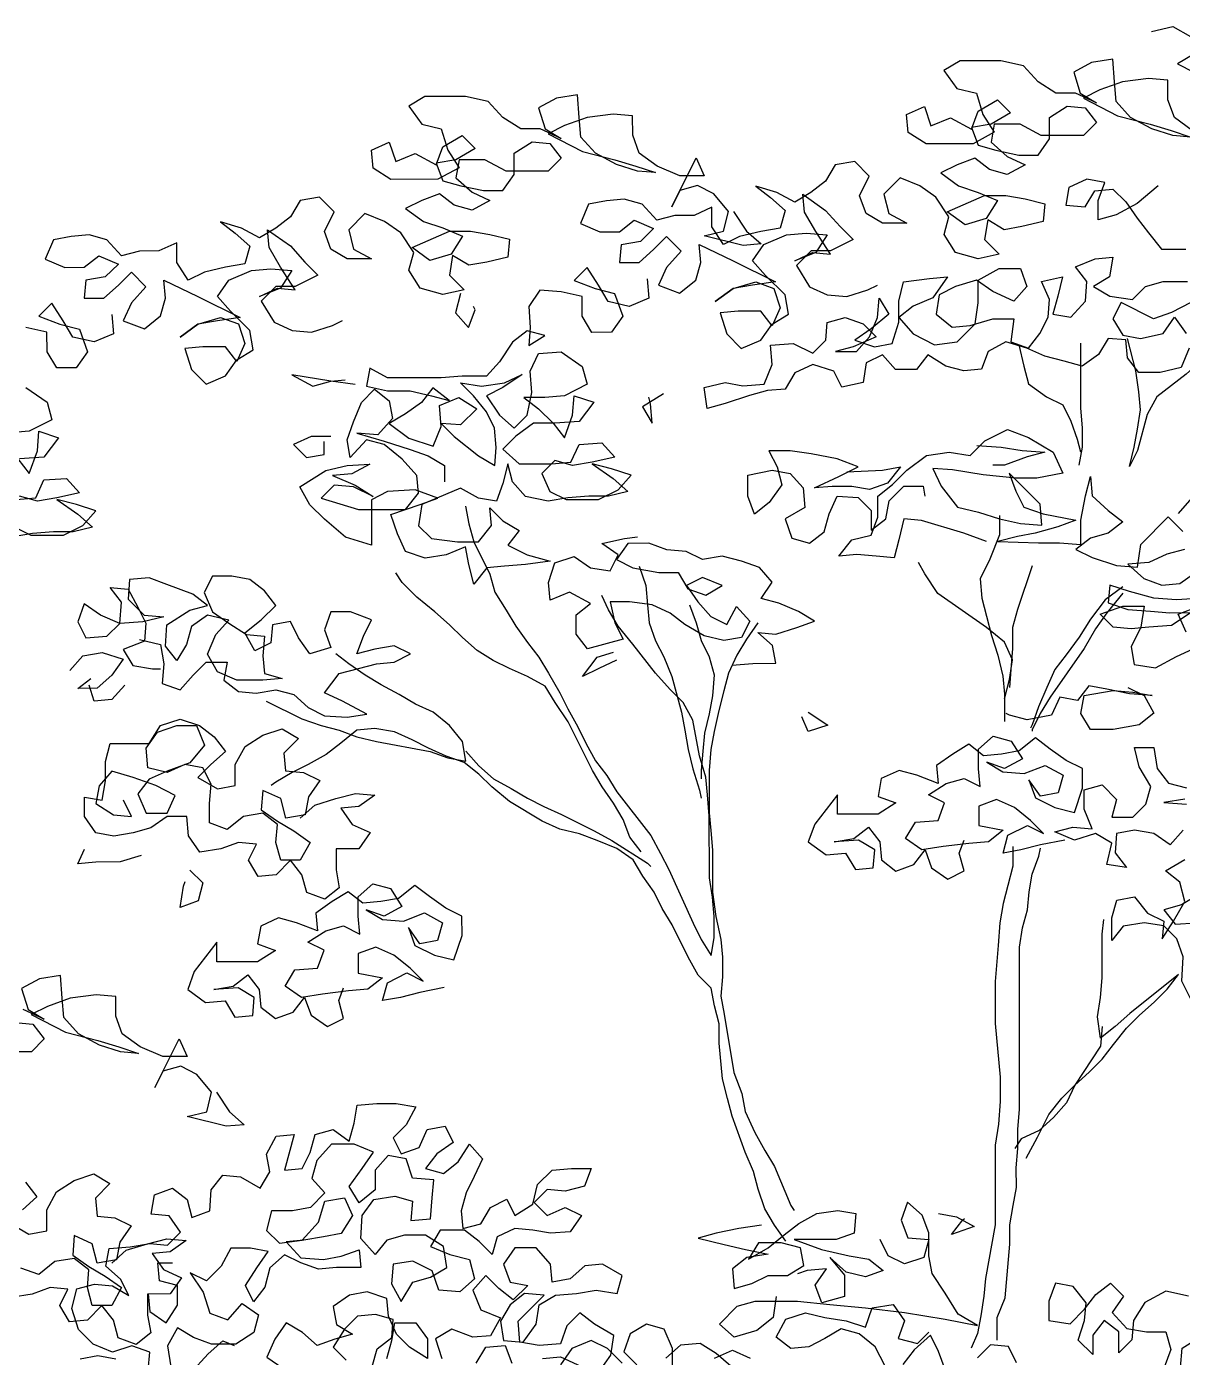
# Model space of a CAD drawing. Extents: x 3630 to 8734, y 5160 to 11966.
# Drawn here: x 4799 to 6559, y 9940 to 11966 of the extents above; entities that cross this region are included whole.
import ezdxf

# ---------------------------------------------------------------- set-up
doc = ezdxf.new("R2010")
doc.units = 0
doc.header["$LTSCALE"] = 150
doc.header["$MEASUREMENT"] = 0
doc.layers.get('0').update_dxf_attribs({"linetype": 'CONTINUOUS'})

msp = doc.modelspace()

# ---------------------------------------------------------------- linework, layer by layer
for points in [[(6512.2, 11958.2), (6544.4, 11965.7), (6571.6, 11950.8)], [(6574.2, 11807.5), (6547, 11827.3), (6537, 11854.4), (6537, 11884.1), (6507.4, 11886.5), (6467.8, 11881.6), (6433.2, 11869.2), (6408.5, 11856.8), (6460.5, 11829.7), (6509.9, 11817.3), (6542, 11807.5), (6571.7, 11797.6), (6544.5, 11800.1), (6512.4, 11809.9), (6480.2, 11827.2), (6458, 11851.9), (6455.5, 11881.5), (6453, 11916.1), (6420.8, 11911.2), (6393.7, 11896.3), (6403.6, 11864.2), (6428.3, 11849.4), (6396.2, 11864.2), (6366.5, 11864.2), (6339.3, 11881.4), (6317.1, 11906.1), (6282.5, 11913.5), (6220.7, 11913.5), (6196, 11898.6), (6215.8, 11871.4), (6245.4, 11864.1), (6255.3, 11831.9), (6272.7, 11804.8), (6240.6, 11787.4), (6168.9, 11787.4), (6141.7, 11804.7), (6139.2, 11831.8), (6166.4, 11844.2), (6176.3, 11814.6), (6205.9, 11827), (6238.1, 11809.7), (6247.9, 11836.9), (6277.6, 11854.2), (6297.4, 11834.4), (6267.7, 11817.1), (6238.1, 11812.2), (6248, 11785), (6275.2, 11777.6), (6309.8, 11770.2), (6339.4, 11770.2), (6356.7, 11795), (6356.7, 11827.1), (6383.8, 11844.4), (6411, 11842), (6428.3, 11819.7), (6408.6, 11800), (6344.3, 11799.9), (6312.2, 11817.2), (6272.7, 11817.1), (6267.7, 11789.9), (6292.5, 11767.7), (6319.7, 11755.4), (6292.5, 11740.5), (6265.3, 11747.9), (6243.1, 11765.2), (6215.9, 11755.3), (6191.2, 11742.9), (6218.4, 11723.2), (6248, 11713.3), (6277.7, 11701), (6260.4, 11673.8), (6228.3, 11663.9), (6201.1, 11683.6), (6257.9, 11708.4), (6290.1, 11708.4), (6319.7, 11703.5), (6349.4, 11696.1), (6346.9, 11668.9), (6314.8, 11661.5), (6287.6, 11656.5), (6262.9, 11671.3), (6258, 11641.7), (6280.3, 11619.4), (6248.1, 11612), (6213.5, 11621.8), (6196.2, 11649), (6203.6, 11676.2), (6183.8, 11705.8), (6159.1, 11723.1), (6129.4, 11735.4), (6104.7, 11710.7), (6112.2, 11681.1), (6139.4, 11666.3), (6102.3, 11666.2), (6077.6, 11681), (6067.6, 11708.2), (6082.4, 11737.9), (6060.2, 11760.1), (6030.5, 11755.1), (6015.7, 11730.4), (5993.5, 11713.1), (5968.8, 11698.2), (5941.6, 11713), (5909.5, 11722.9), (5931.7, 11705.6), (5954, 11685.9), (5946.6, 11658.7), (5917, 11653.7), (5884.8, 11646.3), (5860.1, 11633.9), (5842.8, 11661), (5842.8, 11690.7), (5815.6, 11678.3), (5786, 11678.3), (5758.8, 11670.9), (5736.5, 11695.5), (5709.3, 11702.9), (5682.1, 11700.4), (5655, 11695.5), (5642.6, 11665.8), (5672.3, 11653.5), (5702, 11653.5), (5724.2, 11670.8), (5753.8, 11658.5), (5734.1, 11638.7), (5704.4, 11633.7), (5702, 11606.6), (5731.7, 11606.6), (5753.9, 11626.4), (5773.6, 11646.2), (5795.9, 11623.9), (5773.7, 11599.2), (5761.3, 11572), (5793.5, 11559.7), (5818.2, 11579.5), (5825.6, 11606.7), (5823.1, 11633.8), (5875, 11609.2), (5939.3, 11577.1), (5904.7, 11572.1), (5875, 11567.2), (5847.9, 11547.4), (5875, 11567.2), (5909.6, 11577.1), (5936.8, 11567.2), (5946.7, 11537.6), (5934.4, 11510.4), (5917.1, 11532.6), (5882.5, 11532.6), (5855.3, 11530.1), (5865.2, 11498), (5887.5, 11475.7), (5917.1, 11488.1), (5934.4, 11512.9), (5959.1, 11527.7), (5954.1, 11557.4), (5924.4, 11587), (5904.6, 11609.2), (5921.9, 11633.9), (5956.5, 11648.8), (5986.2, 11651.3), (6018.3, 11648.9), (6001, 11621.7), (5968.9, 11609.3), (5996.1, 11621.6), (6023.2, 11619.2), (6001, 11653.8), (5983.7, 11683.4), (5981.2, 11710.6), (6015.8, 11685.9), (6038, 11661.2), (6057.8, 11641.5), (6023.2, 11624.1), (5993.6, 11624.1), (5971.4, 11601.9), (5991.2, 11569.7), (6018.4, 11557.4), (6048, 11555), (6080.1, 11564.9), (6095, 11572.3)], [(6576.5, 11923.7), (6551.8, 11908.8), (6576.6, 11896.5)], [(5875.4, 11684.2), (5895.2, 11654.5), (5917.5, 11634.8), (5890.3, 11632.3), (5830.9, 11647.1), (5860.6, 11654.5), (5868, 11684.2), (5845.7, 11711.3), (5821, 11723.7), (5793.8, 11716.2), (5781.5, 11691.5), (5818.5, 11765.7), (5830.9, 11738.5), (5793.8, 11738.5), (5759.2, 11753.3), (5732, 11773), (5722.1, 11800.2), (5722, 11829.8), (5692.4, 11832.3), (5652.9, 11827.3), (5618.3, 11814.9), (5593.6, 11802.5), (5645.5, 11775.4), (5694.9, 11763.1), (5727.1, 11753.2), (5756.7, 11743.4), (5729.5, 11745.8), (5697.4, 11755.7), (5665.3, 11773), (5643, 11797.6), (5640.5, 11827.3), (5638, 11861.9), (5605.9, 11856.9), (5578.7, 11842.1), (5588.6, 11810), (5613.3, 11795.1), (5581.2, 11809.9), (5551.6, 11809.9), (5524.4, 11827.2), (5502.1, 11851.9), (5467.5, 11859.3), (5405.7, 11859.2), (5381, 11844.4), (5400.8, 11817.2), (5430.5, 11809.8), (5440.4, 11777.7), (5457.7, 11750.5), (5425.6, 11733.2), (5353.9, 11733.1), (5326.7, 11750.4), (5324.2, 11777.6), (5351.4, 11790), (5361.3, 11760.3), (5391, 11772.7), (5423.1, 11755.4), (5433, 11782.6), (5462.6, 11800), (5482.4, 11780.2), (5452.7, 11762.9), (5423.1, 11757.9), (5433, 11730.7), (5460.2, 11723.3), (5494.8, 11716), (5524.5, 11716), (5541.7, 11740.7), (5541.7, 11772.8), (5568.9, 11790.2), (5596.1, 11787.7), (5613.4, 11765.5), (5593.6, 11745.7), (5529.4, 11745.6), (5497.2, 11762.9), (5457.7, 11762.9), (5452.8, 11735.7), (5477.5, 11713.5), (5504.7, 11701.1), (5477.5, 11686.3), (5450.3, 11693.7), (5428.1, 11711), (5400.9, 11701), (5376.2, 11688.7), (5403.4, 11668.9), (5433.1, 11659.1), (5462.7, 11646.7), (5445.5, 11619.5), (5413.3, 11609.6), (5386.1, 11629.4), (5443, 11654.1), (5475.1, 11654.2), (5504.7, 11649.2), (5534.4, 11641.9), (5532, 11614.7), (5499.8, 11607.2), (5472.7, 11602.3), (5447.9, 11617.1), (5443, 11587.4), (5465.3, 11565.2), (5433.2, 11557.7), (5398.6, 11567.6), (5381.2, 11594.8), (5388.6, 11622), (5368.8, 11651.6), (5344.1, 11668.9), (5314.4, 11681.2), (5289.7, 11656.5), (5297.2, 11626.8), (5324.4, 11612), (5287.3, 11612), (5262.6, 11626.8), (5252.7, 11654), (5267.5, 11683.6), (5245.2, 11705.8), (5215.6, 11700.9), (5200.8, 11676.2), (5178.5, 11658.8), (5153.8, 11644), (5126.6, 11658.8), (5094.5, 11668.6), (5116.8, 11651.4), (5139, 11631.6), (5131.6, 11604.4), (5102, 11599.5), (5069.9, 11592), (5045.2, 11579.6), (5027.8, 11606.8), (5027.8, 11636.5), (5000.6, 11624.1), (4971, 11624), (4943.8, 11616.6), (4921.5, 11641.3), (4894.4, 11648.7), (4867.2, 11646.2), (4840, 11641.2), (4827.7, 11611.6), (4857.3, 11599.2), (4887, 11599.3), (4909.2, 11616.6), (4938.9, 11604.2), (4919.1, 11584.5), (4889.5, 11579.5), (4887, 11552.3), (4916.7, 11552.3), (4938.9, 11572.1), (4958.7, 11591.9), (4980.9, 11569.7), (4958.7, 11545), (4946.4, 11517.8), (4978.5, 11505.4), (5003.2, 11525.2), (5010.6, 11552.4), (5008.1, 11579.6), (5060, 11554.9), (5124.3, 11522.9), (5089.7, 11517.9), (5060, 11512.9), (5032.9, 11493.1), (5060, 11512.9), (5094.6, 11522.8), (5121.8, 11513), (5131.7, 11483.3), (5119.4, 11456.1), (5102.1, 11478.4), (5067.5, 11478.3), (5040.3, 11475.8), (5050.2, 11443.7), (5072.5, 11421.5), (5102.1, 11433.9), (5119.4, 11458.6), (5144.1, 11473.5), (5139.1, 11503.1), (5109.5, 11532.7), (5089.7, 11555), (5106.9, 11579.7), (5141.5, 11594.5), (5171.2, 11597), (5203.3, 11594.6), (5186, 11567.4), (5153.9, 11555), (5181.1, 11567.4), (5208.3, 11565), (5186, 11599.5), (5168.7, 11629.2), (5166.2, 11656.3), (5200.8, 11631.7), (5223.1, 11607), (5242.9, 11587.2), (5208.3, 11569.9), (5178.6, 11569.9), (5156.4, 11547.6), (5176.2, 11515.5), (5203.4, 11503.2), (5233, 11500.7), (5265.2, 11510.6), (5280, 11518.1)], [(6522.3, 11723.4), (6490.2, 11696.2), (6458.1, 11678.9), (6431, 11671.5), (6430.9, 11701.1), (6440.8, 11728.3), (6413.6, 11733.2), (6386.4, 11720.9), (6381.5, 11693.7), (6411.2, 11691.2), (6426, 11715.9), (6453.2, 11718.4), (6472.9, 11698.7), (6490.3, 11674), (6507.6, 11651.8), (6527.4, 11627.1), (6564.4, 11627.1)], [(6569.5, 11476.4), (6557.2, 11446.7), (6525.1, 11439.3), (6492.9, 11439.2), (6475.6, 11461.5), (6473.1, 11488.6), (6445.9, 11491.1), (6431.1, 11466.4), (6406.4, 11449), (6379.3, 11456.4), (6349.6, 11463.8), (6322.4, 11476.1), (6290.3, 11486), (6263.1, 11471.1), (6253.2, 11444), (6226.1, 11441.5), (6198.9, 11448.8), (6171.7, 11466.1), (6154.4, 11443.9), (6122.3, 11443.8), (6102.5, 11466.1), (6077.8, 11453.7), (6072.9, 11424), (6040.7, 11416.6), (6028.4, 11441.3), (5996.2, 11451.1), (5969, 11438.8), (5954.2, 11414), (5927.1, 11411.5), (5899.9, 11404.1), (5862.8, 11391.7), (5835.7, 11384.3), (5830.7, 11416.4), (5862.8, 11423.8), (5890, 11418.9), (5922.1, 11421.4), (5934.4, 11451.1), (5931.9, 11480.7), (5966.5, 11483.2), (5996.2, 11468.4), (6016, 11488.2), (6018.4, 11515.4), (6045.6, 11522.8), (6072.8, 11513), (6092.6, 11493.2), (6058, 11478.4), (6030.8, 11470.9), (6062.9, 11471), (6082.7, 11493.2), (6095, 11522.9), (6097.4, 11552.5), (6112.3, 11527.8), (6085.1, 11505.6), (6060.4, 11488.3), (6090.1, 11478.4), (6117.3, 11483.4), (6127.1, 11515.5), (6127.1, 11547.6), (6134.5, 11577.3), (6174, 11582.3), (6201.2, 11584.8), (6179, 11552.6), (6149.4, 11540.2), (6127.1, 11522.9), (6149.4, 11498.2), (6181.5, 11481), (6216.1, 11485.9), (6243.3, 11513.1), (6248.2, 11545.3), (6248.2, 11579.9), (6280.3, 11597.2), (6312.4, 11597.2), (6322.3, 11570), (6302.6, 11547.8), (6270.4, 11562.6), (6245.7, 11579.9), (6213.6, 11570), (6188.9, 11557.6), (6184, 11527.9), (6208.7, 11508.2), (6235.9, 11510.7), (6270.5, 11520.6), (6302.6, 11520.6), (6297.7, 11486), (6324.9, 11476.1), (6342.1, 11498.4), (6354.5, 11523.1), (6356.9, 11550.3), (6344.5, 11577.5), (6376.7, 11584.9), (6369.3, 11555.3), (6361.9, 11528.1), (6389.1, 11523.2), (6411.3, 11547.9), (6413.7, 11577.5), (6396.4, 11599.8), (6426.1, 11612.2), (6453.2, 11614.7), (6448.3, 11585), (6423.6, 11570.1), (6448.4, 11555.3), (6483, 11550.4), (6502.7, 11570.2), (6529.9, 11577.7), (6567, 11577.7)], [(5744, 11581.9), (5746.5, 11552.2), (5716.9, 11539.8), (5684.8, 11547.2), (5669.9, 11571.9), (5652.6, 11599.1), (5632.8, 11579.3), (5665, 11567), (5694.6, 11559.6), (5707, 11525), (5689.7, 11500.3), (5660.1, 11500.2), (5645.2, 11524.9), (5645.2, 11554.6), (5613.1, 11562), (5580.9, 11564.4), (5563.7, 11539.7), (5566.2, 11507.6), (5563.7, 11480.4), (5588.4, 11495.2), (5561.2, 11502.6), (5539, 11485.3), (5519.3, 11455.6), (5499.5, 11433.4), (5462.4, 11433.3), (5430.3, 11430.8), (5348.8, 11430.8), (5321.6, 11445.6), (5316.7, 11418.4), (5348.8, 11411), (5383.4, 11411), (5415.5, 11403.6), (5442.7, 11396.3), (5418, 11416), (5400.7, 11393.7), (5376, 11376.4), (5351.3, 11361.6), (5381, 11339.4), (5418.1, 11327), (5430.4, 11356.7), (5427.9, 11388.8), (5457.5, 11401.2), (5484.7, 11383.9), (5460, 11359.2), (5430.4, 11361.6), (5450.2, 11341.9), (5487.3, 11312.3), (5512, 11297.5), (5514.4, 11324.7), (5511.9, 11354.3), (5499.6, 11379), (5479.8, 11403.7), (5460, 11423.5), (5492.1, 11418.5), (5526.7, 11423.5), (5553.9, 11435.9), (5524.2, 11416.1), (5499.5, 11403.7), (5519.3, 11374.1), (5541.6, 11354.3), (5561.4, 11374.1), (5568.7, 11408.7), (5566.2, 11440.9), (5578.6, 11468), (5613.2, 11470.6), (5645.3, 11448.3), (5652.7, 11421.2), (5618.2, 11403.8), (5588.5, 11401.3), (5556.4, 11401.3), (5578.6, 11384), (5600.9, 11361.8), (5618.2, 11339.6), (5630.5, 11374.2), (5633, 11403.8), (5662.7, 11394), (5640.4, 11364.3), (5603.4, 11361.8), (5571.2, 11361.8), (5544.1, 11342), (5524.3, 11322.2), (5549.1, 11300), (5598.5, 11300), (5628.1, 11302.5), (5640.5, 11329.7), (5675.1, 11332.2), (5694.9, 11310), (5660.3, 11302.6), (5630.6, 11297.6), (5603.4, 11305), (5583.7, 11285.2), (5596.1, 11258), (5620.8, 11245.7), (5670.2, 11245.7), (5699.8, 11260.6), (5719.6, 11282.8), (5689.9, 11292.7), (5660.3, 11300.1), (5692.4, 11277.9), (5714.7, 11258.1), (5685, 11250.7), (5655.4, 11250.7), (5623.2, 11248.1), (5593.6, 11243.2), (5559, 11250.6), (5539.2, 11272.8), (5531.8, 11300), (5524.4, 11270.3), (5514.5, 11243.1), (5487.3, 11248), (5460.1, 11262.8), (5400.8, 11238.1), (5395.9, 11205.9), (5415.7, 11186.2), (5455.3, 11181.3), (5487.4, 11181.3), (5507.1, 11206), (5504.6, 11233.2), (5524.4, 11213.5), (5549.2, 11198.7), (5531.9, 11176.4), (5561.5, 11161.6), (5596.2, 11151.7), (5559.1, 11146.8), (5527, 11144.3), (5499.8, 11141.8), (5480, 11117), (5472.6, 11146.7), (5467.6, 11173.9), (5438, 11161.5), (5405.9, 11156.5), (5376.2, 11166.4), (5363.8, 11193.5), (5353.9, 11223.2), (5398.4, 11238.1), (5425.6, 11248), (5390.9, 11260.3), (5348.9, 11257.8), (5324.2, 11245.4), (5324.3, 11176.2), (5284.7, 11188.5), (5252.6, 11215.7), (5230.3, 11237.9), (5215.5, 11265.1), (5255, 11289.8), (5287.1, 11297.3), (5321.7, 11299.8), (5294.5, 11284.9), (5264.9, 11282.4), (5299.5, 11267.6), (5326.7, 11250.3), (5297, 11265.1), (5267.4, 11267.6), (5247.6, 11247.8), (5304.5, 11230.6), (5376.1, 11230.6), (5395.9, 11255.4), (5393.4, 11282.5), (5371.1, 11307.2), (5343.9, 11329.4), (5316.7, 11336.8), (5292, 11309.6), (5287.1, 11336.8), (5296.9, 11364), (5309.3, 11393.7), (5329, 11413.5), (5351.3, 11396.2), (5356.2, 11369), (5334, 11344.3), (5301.9, 11346.7), (5343.9, 11334.4), (5383.5, 11322.1), (5410.7, 11312.2), (5435.4, 11297.4), (5435.4, 11272.7)], [(5459.9, 11559.4), (5452.5, 11529.7), (5472.3, 11507.5), (5482.1, 11534.7), (5479.7, 11539.6)], [(4929.1, 11527.6), (4931.6, 11498), (4901.9, 11485.6), (4869.8, 11493), (4854.9, 11517.7), (4837.6, 11544.8), (4817.9, 11525.1), (4850, 11512.7), (4879.7, 11505.3), (4892, 11470.8), (4874.8, 11446), (4845.1, 11446), (4830.3, 11470.7), (4830.2, 11500.4), (4798.1, 11507.7)], [(6571.9, 11545.6), (6542.3, 11530.7), (6515.1, 11520.8), (6465.7, 11545.5), (6453.3, 11520.7), (6468.2, 11496), (6495.4, 11491.1), (6530, 11498.6), (6547.2, 11523.3), (6564.6, 11498.6)], [(6609.1, 11481.3), (6586.8, 11456.6), (6564.6, 11436.8), (6520.2, 11402.2), (6505.4, 11375), (6490.6, 11320.6), (6478.3, 11295.9), (6485.6, 11325.5), (6490.6, 11352.7), (6495.5, 11382.4), (6493, 11409.6), (6488, 11441.7), (6475.6, 11491.1)], [(6742.5, 11498.8), (6737.6, 11471.6), (6725.2, 11441.9), (6705.5, 11422.1), (6688.2, 11397.4), (6673.4, 11372.7), (6661.1, 11347.9), (6653.7, 11320.8), (6609.2, 11286.1), (6589.5, 11266.3), (6569.7, 11244.1), (6552.5, 11224.3)], [(6310, 11481.1), (6317.5, 11449), (6324.9, 11421.8), (6352.1, 11402), (6376.8, 11389.7), (6389.2, 11365), (6399.1, 11337.8), (6404.1, 11318.1)], [(6403.9, 11483.6), (6404, 11384.8), (6406.5, 11355.1), (6406.6, 11325.5), (6401.6, 11298.3)], [(5299.4, 11420.8), (5262.3, 11425.7), (5203, 11435.6), (5235.1, 11418.3), (5262.3, 11425.7), (5284.5, 11428.2)], [(4798.2, 11416.3), (4830.3, 11394.1), (4837.8, 11366.9), (4803.2, 11349.6), (4773.5, 11347.1)], [(5768.9, 11406.4), (5736.8, 11386.6), (5751.6, 11361.9), (5749.2, 11391.6), (5746.7, 11401.5)], [(4785.9, 11307.6), (4803.2, 11285.3), (4815.6, 11319.9), (4818, 11349.6), (4847.7, 11339.7), (4825.5, 11310.1), (4788.4, 11307.6)], [(6260.9, 11182), (6226.3, 11194.3), (6162, 11214), (6134.8, 11216.5), (6127.4, 11184.4), (6120, 11157.2), (6092.9, 11159.6), (6063.2, 11162.1), (6036, 11159.6), (6055.8, 11184.3), (6085.4, 11191.7), (6095.3, 11218.9), (6095.3, 11251.1), (6117.5, 11268.4), (6139.7, 11290.6), (6169.3, 11312.9), (6203.9, 11317.9), (6236.1, 11313), (6258.3, 11335.2), (6292.9, 11352.6), (6325, 11340.2), (6362.1, 11318), (6376.9, 11285.9), (6337.4, 11278.5), (6305.3, 11278.4), (6255.9, 11283.3), (6208.9, 11290.7), (6179.2, 11293.1), (6191.6, 11266), (6216.4, 11233.9), (6248.5, 11226.5), (6280.6, 11216.6), (6312.8, 11209.2), (6344.9, 11206.8), (6342.4, 11238.9), (6295.4, 11285.8), (6305.3, 11258.7), (6317.7, 11234), (6347.3, 11224.1), (6396.8, 11214.3), (6369.6, 11204.4), (6335, 11194.4), (6307.8, 11189.5), (6278.2, 11182), (6340, 11179.6), (6372.1, 11179.6), (6404.2, 11177.2), (6404.2, 11214.3), (6411.6, 11251.3), (6419, 11281), (6421.5, 11251.4), (6446.2, 11229.1), (6468.4, 11211.9), (6446.2, 11194.5), (6419, 11187.1), (6396.8, 11169.8), (6421.5, 11157.4), (6458.6, 11145.1), (6490.7, 11142.7), (6495.7, 11177.3), (6537.6, 11219.3), (6559.9, 11197.1)], [(5262.4, 11341.7), (5232.7, 11341.7), (5205.5, 11329.3), (5225.3, 11309.6), (5252.5, 11314.5), (5252.5, 11334.3)], [(6245.9, 11327.8), (6283, 11325.4), (6315.1, 11320.4), (6349.7, 11318), (6322.6, 11310.6), (6288, 11298.2), (6270.7, 11298.2)], [(6048.3, 11288.1), (6102.6, 11290.6), (6129.8, 11295.6), (6110.1, 11270.8), (6082.9, 11260.9), (6055.7, 11265.8), (6026, 11265.8), (5998.9, 11263.3), (6035.9, 11280.7), (6065.6, 11295.5), (6033.4, 11307.8), (5993.9, 11315.2), (5961.7, 11320.1), (5929.6, 11320.1), (5942, 11295.4), (5949.4, 11268.2), (5929.7, 11241), (5907.5, 11223.7), (5897.6, 11250.9), (5897.5, 11283), (5934.6, 11290.4), (5961.8, 11285.5), (5981.6, 11263.3), (5984.1, 11233.7), (5954.4, 11216.3), (5964.3, 11186.7), (5991.5, 11179.3), (6013.8, 11196.6), (6021.1, 11223.8), (6033.5, 11251), (6065.6, 11248.6), (6085.4, 11228.8), (6085.4, 11199.1), (6107.6, 11216.5), (6112.6, 11243.7), (6134.8, 11265.9), (6164.4, 11265.9), (6166.9, 11251.1)], [(4783.5, 11245.8), (4813.2, 11248.3), (4825.5, 11275.5), (4860.1, 11278), (4879.9, 11255.7), (4845.3, 11248.3), (4815.6, 11243.3), (4788.5, 11250.7)], [(4781.1, 11203.8), (4805.8, 11191.4), (4855.2, 11191.5), (4884.9, 11206.3), (4904.6, 11228.6), (4875, 11238.4), (4845.3, 11245.8), (4877.4, 11223.6), (4899.7, 11203.9), (4870.1, 11196.4), (4840.4, 11196.4), (4808.3, 11193.9), (4778.6, 11188.9)], [(5467.6, 11235.7), (5472.5, 11208.5), (5480, 11181.3), (5504.7, 11131.9), (5512.2, 11104.7), (5529.5, 11077.5), (5544.3, 11052.9), (5561.7, 11028.2), (5579, 11005.9), (5593.8, 10981.2), (5611.2, 10951.6), (5623.5, 10926.9), (5638.4, 10899.7), (5650.8, 10875), (5665.6, 10847.8), (5682.9, 10825.6), (5697.8, 10800.9), (5749.8, 10734.2), (5764.6, 10707.1), (5777, 10682.4), (5814.1, 10600.9), (5826.5, 10576.2), (5841.4, 10551.5), (5846.3, 10578.7), (5846.2, 10610.8), (5843.7, 10640.4), (5838.8, 10670.1), (5838.7, 10764), (5836.2, 10796.1), (5833.7, 10823.3), (5823.8, 10855.4), (5813.8, 10909.8), (5799, 10936.9), (5779.2, 10956.7), (5756.9, 10981.4), (5722.3, 11025.8), (5700, 11053), (5685.2, 11077.7), (5675.3, 11099.9)], [(6280.6, 11221.6), (6280.6, 11191.9), (6265.9, 11154.8), (6251.1, 11125.2), (6253.6, 11095.5), (6261, 11068.3), (6268.4, 11038.7), (6278.3, 11009), (6285.8, 10976.9), (6288.3, 10949.7), (6288.3, 10907.7)], [(5873.1, 10993.8), (5905.2, 10996.3), (5939.8, 10996.4), (5934.8, 11023.6), (5912.6, 11043.3), (5939.8, 11040.9), (5971.9, 11050.8), (5999, 11060.7), (5974.3, 11075.5), (5944.7, 11087.8), (5917.5, 11095.2), (5934.7, 11119.9), (5915, 11142.2), (5887.8, 11152), (5858.1, 11159.4), (5828.4, 11154.4), (5803.7, 11166.8), (5774.1, 11169.2), (5746.9, 11179.1), (5714.7, 11179), (5697.5, 11154.3), (5722.2, 11142), (5761.7, 11134.6), (5791.4, 11134.6), (5806.2, 11109.9), (5833.4, 11100.1), (5858.1, 11114.9), (5828.5, 11127.2), (5803.8, 11114.9), (5821.1, 11090.2), (5840.9, 11067.9), (5865.6, 11055.6), (5880.4, 11082.8), (5900.2, 11060.6), (5887.9, 11035.9), (5860.7, 11030.9), (5831, 11038.3), (5801.4, 11055.6), (5779.1, 11072.8), (5751.9, 11085.2), (5717.3, 11090.1), (5687.6, 11090), (5695.1, 11057.9), (5707.5, 11033.2), (5653.1, 11018.4), (5635.8, 11040.6), (5635.8, 11070.2), (5658, 11087.6), (5625.9, 11104.8), (5596.2, 11092.4), (5593.7, 11119.6), (5603.6, 11149.3), (5633.2, 11159.2), (5657.9, 11141.9), (5687.6, 11137), (5699.9, 11161.7), (5675.2, 11179), (5709.8, 11186.4), (5729.6, 11188.9)], [(6562.4, 11169.9), (6535.2, 11162.5), (6508, 11150.1), (6475.9, 11147.6), (6500.6, 11125.4), (6527.8, 11115.5), (6555, 11118), (6579.7, 11135.3)], [(5732.1, 11144.5), (5742, 11114.8), (5744.5, 11085.2), (5747, 11058), (5756.9, 11030.8), (5769.3, 11006.1), (5781.7, 10976.5), (5796.5, 10922.1), (5801.5, 10894.9), (5806.5, 10865.3), (5813.9, 10835.6), (5823.8, 10803.5), (5826.3, 10791.2)], [(6288.3, 10942.3), (6295.7, 10972), (6300.6, 11001.6), (6288.2, 11028.8), (6261, 11051), (6186.8, 11102.9), (6167, 11132.5), (6157.1, 11149.8)], [(6330.1, 11145), (6307.9, 11078.3), (6300.5, 11051.1), (6300.6, 11018.9), (6298.1, 10986.8), (6295.7, 10959.6)], [(4971, 11032.6), (5003.2, 11025.2), (5008.1, 10995.5), (5005.7, 10965.9), (5032.9, 10956), (5052.6, 10978.3), (5072.4, 10998.1), (5104.5, 10998.1), (5099.6, 10970.9), (5121.9, 10953.6), (5149, 10951.2), (5178.7, 10956.1), (5205.9, 10948.7), (5228.1, 10929), (5252.9, 10916.7), (5287.5, 10914.2), (5317.1, 10919.2), (5280, 10938.9), (5252.8, 10951.3), (5275, 10980.9), (5304.7, 10988.4), (5331.9, 10995.8), (5359.1, 10998.3), (5383.8, 11010.7), (5359, 11023), (5329.4, 11018.1), (5302.2, 11010.6), (5312.1, 11037.8), (5324.4, 11062.5), (5292.3, 11074.9), (5262.6, 11074.8), (5252.7, 11047.6), (5262.7, 11020.5), (5230.5, 11010.6), (5213.2, 11035.2), (5200.8, 11059.9), (5173.7, 11055), (5171.2, 11027.8), (5146.5, 11015.4), (5131.7, 11042.6), (5156.4, 11062.4), (5178.6, 11084.6), (5161.3, 11106.9), (5139, 11124.1), (5111.8, 11129.1), (5082.2, 11129), (5069.8, 11104.3), (5082.2, 11074.7), (5106.9, 11057.4), (5134.1, 11040.1), (5161.3, 11037.7), (5158.9, 11008), (5161.4, 10980.8), (5188.6, 10973.4), (5158.9, 10970.9), (5119.4, 10970.9), (5089.7, 10983.2), (5074.9, 11010.4), (5087.2, 11040.1), (5106.9, 11062.3), (5074.8, 11069.7), (5050.1, 11052.4), (5042.7, 11025.2), (5027.9, 11000.5), (5010.6, 11022.7), (5013, 11054.8), (5047.6, 11077.1), (5074.8, 11084.5), (5052.5, 11101.8), (5013, 11116.6), (4985.8, 11126.5), (4956.1, 11124), (4953.7, 11094.3), (4978.4, 11069.6), (5008.1, 11067.2), (4976, 11059.7), (4941.4, 11057.2), (4911.7, 11069.6), (4887, 11086.8), (4877.1, 11059.7), (4889.5, 11035), (4921.6, 11037.5), (4941.4, 11057.2), (4943.8, 11089.4), (4926.5, 11111.6), (4953.7, 11109.1), (4968.5, 11082), (4980.9, 11057.3), (4978.5, 11030.1), (4946.3, 11017.7), (4961.2, 10993), (4990.9, 10988.1), (5003.2, 10988.1)], [(5734.9, 10709.5), (5717.6, 10731.7), (5707.7, 10758.9), (5692.9, 10783.6), (5675.5, 10808.3), (5660.7, 10833), (5623.6, 10907.1), (5603.8, 10936.8), (5588.9, 10961.5), (5561.7, 10976.3), (5534.5, 10988.6), (5509.8, 11000.9), (5485.1, 11015.7), (5462.8, 11035.5), (5443, 11055.2), (5420.8, 11075), (5393.6, 11097.2), (5371.3, 11119.4), (5361.4, 11134.2)], [(6468.5, 11113), (6441.4, 11093.2), (6419.2, 11063.5), (6401.9, 11036.3), (6382.1, 11009.1), (6364.9, 10986.9), (6352.5, 10959.7), (6340.2, 10930), (6330.3, 10902.8), (6327.9, 10897.9)], [(6468.5, 11103.1), (6443.9, 11073.4), (6426.6, 11048.7), (6409.3, 11019), (6357.5, 10944.9), (6342.7, 10920.1), (6330.3, 10895.4), (6330.3, 10892.9)], [(6589.6, 11095.8), (6550.1, 11093.3), (6515.5, 11095.8), (6478.4, 11105.6), (6448.8, 11115.5), (6446.3, 11088.3), (6476, 11078.4), (6510.6, 11076), (6540.2, 11073.5), (6572.4, 11073.6), (6542.7, 11053.8), (6508.1, 11051.3), (6480.9, 11048.8), (6453.8, 11051.2), (6434, 11071), (6468.6, 11083.4), (6500.7, 11083.4), (6495.8, 11051.2), (6481, 11021.6), (6485.9, 10994.4), (6518.1, 10989.5), (6550.2, 11006.8), (6582.3, 11021.7)], [(5808.7, 11085.2), (5818.7, 11058), (5826.1, 11030.9), (5838.5, 11006.2), (5845.9, 10979), (5843.5, 10946.9), (5838.5, 10919.7), (5831.2, 10890), (5828.7, 10862.8), (5826.3, 10833.2), (5826.3, 10820.8)], [(6565, 11043.9), (6552.6, 11071.1), (6584.7, 11083.5)], [(5912.6, 11058.1), (5895.3, 11033.4), (5880.5, 11008.7), (5868.1, 10981.5), (5860.8, 10954.3), (5853.4, 10924.6), (5846, 10892.5), (5841.1, 10865.3), (5838.6, 10833.2), (5838.7, 10768.9), (5841.2, 10741.7), (5843.7, 10712.1), (5843.7, 10647.8), (5848.7, 10610.8), (5856.2, 10576.2), (5858.7, 10549), (5858.7, 10519.4), (5856.2, 10489.7), (5861.2, 10462.5), (5876.1, 10373.6), (5888.5, 10341.5), (5893.5, 10314.3), (5908.3, 10282.2), (5923.2, 10255), (5938, 10230.3), (5962.8, 10171), (5967.7, 10163.6)], [(4864.8, 10985.5), (4884.6, 11007.8), (4914.2, 11012.7), (4946.4, 11002.9), (4929.1, 10978.2), (4906.9, 10958.4), (4877.2, 10958.3), (4897, 10973.2)], [(5163.9, 10938.8), (5218.3, 10911.7), (5247.9, 10901.8), (5275.1, 10894.4), (5302.3, 10884.6), (5332, 10877.2), (5413.5, 10862.4), (5440.7, 10852.6), (5467.9, 10847.7), (5463, 10877.3), (5443.2, 10902), (5418.4, 10921.8), (5391.2, 10934.1), (5366.5, 10948.9), (5339.3, 10963.7), (5314.6, 10978.5), (5289.9, 10995.8), (5270.1, 11010.6)], [(5697.6, 11001.1), (5670.4, 10988.7), (5645.7, 10976.3), (5668, 11006), (5692.7, 11013.4)], [(4948.9, 10963.3), (4929.1, 10941.1), (4901.9, 10938.6), (4894.5, 10963.3)], [(6476.1, 10959.8), (6500.8, 10947.5), (6515.7, 10920.3), (6493.4, 10903), (6453.9, 10895.5), (6419.3, 10895.5), (6404.5, 10920.2), (6409.4, 10947.4), (6453.9, 10954.8), (6483.5, 10952.4), (6513.2, 10947.5), (6478.6, 10949.9), (6444, 10957.3), (6416.8, 10962.2), (6399.5, 10940), (6372.3, 10944.9), (6360, 10917.7), (6322.9, 10910.2), (6295.7, 10917.6), (6290.8, 10920.1)], [(5989.3, 10922.3), (6019, 10902.5), (5989.3, 10892.6), (5979.4, 10914.9)], [(5215.9, 10760.9), (5238.2, 10780.7), (5270.3, 10790.6), (5299.9, 10798.1), (5329.6, 10795.6), (5304.9, 10778.3), (5277.7, 10775.8), (5295, 10751.1), (5322.2, 10738.8), (5304.9, 10714.1), (5270.4, 10714), (5270.4, 10681.9), (5275.3, 10654.7), (5253.1, 10637.4), (5225.9, 10647.3), (5218.5, 10674.5), (5201.2, 10696.7), (5179, 10674.4), (5151.8, 10671.9), (5136.9, 10696.6), (5149.3, 10721.3), (5122.1, 10723.8), (5094.9, 10713.9), (5062.8, 10708.9), (5045.5, 10733.6), (5043, 10763.3), (5013.3, 10763.2), (4988.6, 10745.9), (4961.4, 10738.5), (4931.8, 10733.5), (4904.6, 10738.4), (4887.3, 10763.1), (4887.2, 10792.8), (4914.4, 10787.9), (4919.3, 10817.5), (4919.3, 10847.2), (4926.7, 10874.4), (4986, 10874.4), (5003.3, 10901.6), (5032.9, 10911.5), (5062.6, 10901.7), (5084.9, 10884.4), (5102.2, 10862.2), (5079.9, 10842.4), (5060.2, 10822.6), (5089.9, 10805.3), (5117, 10810.3), (5117, 10842.4), (5131.8, 10869.6), (5159, 10886.9), (5188.6, 10896.8), (5213.4, 10882), (5191.1, 10859.8), (5193.6, 10832.6), (5220.8, 10830.1), (5245.5, 10817.8), (5228.3, 10793.1), (5223.4, 10765.9), (5193.7, 10760.9), (5186.3, 10790.6), (5159.1, 10802.9), (5156.6, 10773.2), (5181.3, 10756), (5206.1, 10741.2), (5230.8, 10723.9), (5216, 10696.7), (5186.3, 10696.7), (5178.9, 10723.8), (5181.4, 10751), (5159.1, 10768.3), (5129.4, 10763.3), (5104.8, 10743.5), (5077.6, 10753.4), (5077.5, 10783.1), (5080, 10812.7), (5067.6, 10837.4), (5040.4, 10842.3), (5013.2, 10830), (4983.6, 10837.3), (4981.1, 10867), (4998.4, 10891.7), (5028, 10901.6), (5057.7, 10901.7), (5070, 10872), (5047.8, 10844.8), (5013.2, 10832.4), (4986.1, 10820), (4968.8, 10797.8), (4981.2, 10768.1), (5013.3, 10768.2), (5025.6, 10795.4), (4996, 10810.2), (4961.3, 10822.5), (4929.2, 10832.3), (4909.5, 10810.1), (4904.5, 10782.9), (4931.7, 10765.6), (4958.9, 10763.2), (4946.6, 10787.9)], [(5955.4, 10116.6), (5938.1, 10141.3), (5923.3, 10166), (5913.3, 10195.7), (5905.9, 10222.8), (5893.5, 10252.5), (5873.7, 10306.8), (5866.3, 10334), (5858.8, 10363.7), (5853.8, 10418), (5853.8, 10447.7), (5846.4, 10474.9), (5841.4, 10502), (5821.6, 10521.8), (5806.8, 10549), (5782, 10598.4), (5767.2, 10623.1), (5754.8, 10647.8), (5737.5, 10672.5), (5722.6, 10697.2), (5697.9, 10714.4), (5668.2, 10726.8), (5641, 10736.6), (5611.4, 10744), (5584.2, 10756.3), (5534.7, 10785.9), (5507.5, 10808.2), (5487.7, 10827.9), (5465.5, 10845.2), (5438.3, 10855.1), (5411.1, 10867.4), (5386.3, 10879.7), (5359.2, 10892.1), (5329.5, 10897), (5302.3, 10894.5), (5277.6, 10874.7), (5255.4, 10857.4), (5228.2, 10842.5), (5203.5, 10830.1), (5178.8, 10815.3), (5171.4, 10810.3)], [(6379.9, 10727.4), (6342.9, 10720), (6313.2, 10712.5), (6286, 10707.6), (6293.4, 10734.7), (6323.1, 10749.6), (6347.8, 10737.3), (6328, 10757), (6303.3, 10776.8), (6276.1, 10789.1), (6248.9, 10779.2), (6248.9, 10749.5), (6286, 10742.2), (6263.8, 10724.8), (6234.1, 10722.3), (6194.6, 10717.4), (6162.5, 10712.4), (6137.7, 10729.7), (6152.5, 10754.4), (6187.1, 10756.9), (6197, 10784.1), (6172.3, 10796.4), (6199.4, 10813.7), (6226.6, 10821.2), (6251.3, 10808.8), (6248.8, 10836), (6248.8, 10865.7), (6271, 10885.5), (6298.2, 10878.1), (6315.6, 10850.9), (6288.4, 10836.1), (6261.2, 10845.9), (6285.9, 10831.1), (6318, 10828.7), (6350.2, 10841.1), (6377.4, 10826.3), (6370, 10799.1), (6342.8, 10794.1), (6325.5, 10818.8), (6335.4, 10791.6), (6365, 10776.8), (6394.7, 10769.4), (6407, 10806.5), (6407, 10836.2), (6382.3, 10848.5), (6357.6, 10865.8), (6335.3, 10883.1), (6310.6, 10863.3), (6283.4, 10858.3), (6256.2, 10855.8), (6234, 10873.1), (6209.3, 10858.2), (6184.6, 10840.9), (6187.1, 10813.7), (6154.9, 10826.1), (6127.8, 10833.4), (6100.6, 10821.1), (6095.7, 10793.9), (6122.9, 10784), (6095.7, 10766.7), (6033.9, 10766.6), (6033.9, 10796.3), (5999.3, 10751.8), (5989.5, 10724.6), (6016.7, 10704.8), (6046.3, 10707.3), (6061.2, 10682.6), (6088.4, 10685.1), (6090.8, 10712.3), (6066.1, 10727.1), (6029, 10724.6), (6058.7, 10729.6), (6080.9, 10746.9), (6098.2, 10724.7), (6100.7, 10697.5), (6123, 10680.2), (6150.1, 10690.1), (6167.4, 10712.4), (6177.3, 10685.2), (6202, 10667.9), (6226.7, 10680.3), (6219.3, 10707.5), (6226.7, 10727.3)], [(5467.9, 10862.5), (5487.7, 10840.3), (5510, 10820.5), (5537.2, 10805.7), (5561.9, 10790.9), (5586.6, 10778.6), (5613.8, 10766.3), (5663.3, 10741.6), (5690.4, 10726.8), (5744.8, 10692.2), (5749.8, 10687.3)], [(6560.3, 10742.4), (6540.6, 10720.1), (6515.8, 10737.4), (6486.2, 10742.3), (6459, 10737.4), (6456.5, 10707.7), (6473.9, 10685.5), (6444.2, 10690.4), (6451.6, 10722.5), (6426.9, 10737.3), (6394.7, 10727.4), (6365.1, 10739.8), (6392.3, 10747.2), (6421.9, 10744.7), (6409.5, 10774.4), (6409.5, 10804), (6436.7, 10811.5), (6458.9, 10789.3), (6451.6, 10762.1), (6483.7, 10762.1), (6503.4, 10781.9), (6510.8, 10809.1), (6493.5, 10838.7), (6486.1, 10868.4), (6515.7, 10868.4), (6520.7, 10836.3), (6538, 10814.1), (6565.2, 10806.7)], [(6562.7, 10789.4), (6530.6, 10784.4), (6565.2, 10781.9)], [(6300.9, 10717.5), (6300.9, 10687.8), (6293.5, 10658.1), (6286.1, 10630.9), (6281.2, 10601.3), (6278.7, 10566.7), (6273.9, 10512.3), (6273.9, 10448.1), (6281.4, 10366.5), (6281.4, 10329.5), (6279, 10294.9), (6274.1, 10262.7), (6274.2, 10141.6), (6259.4, 10060.1), (6257, 10032.9), (6252.1, 10003.2), (6247.2, 9976), (6237.3, 9953.8)], [(4973.8, 10703.9), (4941.7, 10694), (4904.6, 10693.9), (4877.4, 10691.4), (4887.3, 10713.7)], [(6276.8, 9966.2), (6276.8, 10000.8), (6289.1, 10030.4), (6296.5, 10112), (6296.4, 10141.7), (6301.4, 10171.3), (6306.3, 10198.5), (6306.2, 10228.2), (6308.7, 10257.8), (6308.7, 10287.5), (6311.1, 10317.1), (6310.9, 10564.2), (6315.8, 10593.9), (6323.2, 10621.1), (6325.6, 10648.3), (6330.5, 10675.5), (6340.4, 10702.7), (6342.9, 10715)], [(6572.9, 10482.9), (6558, 10512.6), (6560.5, 10549.6), (6550.6, 10576.8), (6530.8, 10596.6), (6501.1, 10601.5), (6469, 10596.5), (6451.7, 10574.3), (6451.7, 10608.9), (6459.1, 10636), (6486.3, 10641), (6506.1, 10616.3), (6530.8, 10604), (6528.3, 10576.8), (6545.6, 10604), (6562.9, 10633.7), (6555.4, 10663.3), (6533.2, 10680.6), (6562.8, 10697.9)], [(5048, 10681.7), (5067.8, 10662), (5060.4, 10634.8), (5033.2, 10624.9), (5038.1, 10657), (5040.6, 10664.4)], [(5435.1, 10502.8), (5398, 10495.3), (5368.4, 10487.9), (5341.2, 10482.9), (5348.6, 10510.1), (5378.2, 10525), (5402.9, 10512.6), (5383.1, 10532.4), (5358.4, 10552.1), (5331.2, 10564.5), (5304, 10554.6), (5304.1, 10524.9), (5341.1, 10517.5), (5318.9, 10500.2), (5289.3, 10497.7), (5249.7, 10492.7), (5217.6, 10487.8), (5192.9, 10505), (5207.7, 10529.8), (5242.3, 10532.3), (5252.1, 10559.5), (5227.4, 10571.8), (5254.6, 10589.1), (5281.8, 10596.6), (5306.5, 10584.2), (5304, 10611.4), (5304, 10641.1), (5326.2, 10660.8), (5353.4, 10653.5), (5370.7, 10626.3), (5343.5, 10611.4), (5316.3, 10621.3), (5341.1, 10606.5), (5373.2, 10604.1), (5405.3, 10616.4), (5432.5, 10601.6), (5425.1, 10574.4), (5397.9, 10569.5), (5380.6, 10594.2), (5390.5, 10567), (5420.2, 10552.2), (5449.8, 10544.8), (5462.2, 10581.9), (5462.1, 10611.5), (5437.4, 10623.9), (5412.7, 10641.2), (5390.4, 10658.4), (5365.7, 10638.6), (5338.6, 10633.7), (5311.4, 10631.2), (5289.1, 10648.5), (5264.4, 10633.6), (5239.7, 10616.3), (5242.2, 10589.1), (5210.1, 10601.4), (5182.9, 10608.8), (5155.7, 10596.4), (5150.8, 10569.3), (5178, 10559.4), (5150.8, 10542.1), (5089.1, 10542), (5089, 10571.7), (5054.5, 10527.2), (5044.6, 10500), (5071.8, 10480.2), (5101.5, 10482.7), (5116.3, 10458), (5143.5, 10460.5), (5145.9, 10487.7), (5121.2, 10502.5), (5084.1, 10500), (5113.8, 10505), (5136, 10522.3), (5153.3, 10500.1), (5155.8, 10472.9), (5178.1, 10455.6), (5205.3, 10465.5), (5222.5, 10487.8), (5232.5, 10460.6), (5257.2, 10443.3), (5281.9, 10455.7), (5274.4, 10482.9), (5281.8, 10502.6)], [(6595, 10651), (6557.9, 10628.7), (6530.8, 10621.3), (6548.1, 10599.1), (6580.2, 10601.6)], [(6321.1, 10243), (6338.3, 10275.1), (6355.6, 10309.8), (6375.3, 10334.5), (6395.1, 10354.3), (6417.3, 10374.1), (6437.1, 10393.8), (6454.3, 10416.1), (6474.1, 10440.8), (6493.8, 10460.6), (6516.1, 10480.4), (6535.8, 10500.2), (6553.1, 10522.5), (6479, 10463.1), (6456.8, 10443.3), (6434.6, 10426), (6429.6, 10458.1), (6434.5, 10487.8), (6437, 10517.4), (6436.9, 10584.1), (6439.3, 10606.4)], [(5088.3, 10343.5), (5108.1, 10313.8), (5130.3, 10294.1), (5103.1, 10291.6), (5043.8, 10306.4), (5073.5, 10313.8), (5080.9, 10343.5), (5058.6, 10370.6), (5033.9, 10383), (5006.7, 10375.5), (4994.4, 10350.8), (5031.4, 10425), (5043.7, 10397.8), (5006.7, 10397.8), (4972.1, 10412.6), (4944.9, 10432.3), (4935, 10459.5), (4934.9, 10489.1), (4905.3, 10491.6), (4865.7, 10486.6), (4831.1, 10474.2), (4806.4, 10461.8), (4858.4, 10434.7), (4907.8, 10422.4), (4939.9, 10412.5), (4969.6, 10402.7), (4942.4, 10405.1), (4910.3, 10415), (4878.1, 10432.3), (4855.9, 10457), (4853.4, 10486.6), (4850.9, 10521.2), (4818.8, 10516.2), (4791.6, 10501.4), (4801.5, 10469.3), (4826.2, 10454.5), (4794.1, 10469.2)], [(4781.7, 10449.5), (4808.9, 10447), (4826.2, 10424.8), (4806.5, 10405), (4742.2, 10405)], [(6437, 10443.3), (6434.6, 10413.6), (6395.1, 10354.3), (6382.8, 10327.1), (6363, 10304.8), (6340.8, 10285), (6313.6, 10272.6), (6303.7, 10257.8)], [(4984.4, 9920.5), (4986.9, 9947.7), (4959.7, 9957.6), (4930, 9947.6), (4900.4, 9960), (4878.1, 9982.2), (4868.2, 10014.3), (4875.6, 10044), (4902.7, 10051.4), (4929.9, 10049), (4954.7, 10034.2), (4942.3, 10058.9), (4920, 10078.6), (4924.9, 10105.8), (4957.1, 10108.3), (4986.7, 10113.3), (5013.9, 10110.8), (5033.6, 10130.6), (5016.3, 10155.3), (4989.1, 10157.8), (4994.1, 10187.4), (5021.2, 10197.3), (5043.5, 10180), (5050.9, 10152.9), (5078.1, 10162.8), (5080.5, 10194.9), (5097.8, 10217.2), (5125, 10214.7), (5154.7, 10197.4), (5169.5, 10222.2), (5164.5, 10249.4), (5179.3, 10276.5), (5206.5, 10279), (5191.7, 10224.7), (5218.9, 10227.2), (5231.2, 10251.9), (5238.6, 10279.1), (5265.8, 10286.5), (5290.5, 10269.2), (5297.9, 10296.4), (5302.8, 10323.6), (5332.5, 10326.1), (5362.1, 10326.1), (5391.8, 10321.2), (5377, 10294), (5357.2, 10274.2), (5369.6, 10249.5), (5396.8, 10259.4), (5409.1, 10286.6), (5436.3, 10291.6), (5448.7, 10266.9), (5424, 10249.6), (5406.7, 10227.3), (5433.9, 10219.9), (5456.1, 10237.3), (5473.4, 10264.5), (5493.2, 10242.2), (5480.9, 10215), (5468.5, 10190.3), (5461.1, 10163.1), (5463.6, 10135.9), (5490.8, 10143.4), (5505.6, 10168.1), (5530.3, 10180.5), (5542.7, 10155.8), (5569.9, 10173.1), (5577.3, 10202.8), (5599.5, 10225), (5629.1, 10227.5), (5658.8, 10227.6), (5648.9, 10200.4), (5619.3, 10192.9), (5592.1, 10195.4), (5572.3, 10175.6), (5592.1, 10155.8), (5619.3, 10168.2), (5644, 10155.9), (5626.7, 10131.2), (5597.1, 10128.7), (5569.9, 10133.6), (5542.7, 10136), (5515.5, 10123.6), (5508.2, 10096.5), (5488.4, 10116.2), (5466.1, 10133.5), (5429, 10133.4), (5414.2, 10108.7), (5443.9, 10096.4), (5473.6, 10089), (5481, 10059.4), (5458.8, 10039.6), (5426.7, 10042), (5416.7, 10071.7), (5387.1, 10086.5), (5357.4, 10081.5), (5355, 10051.8), (5369.8, 10024.7), (5387.1, 10054.3), (5414.3, 10061.8), (5439, 10076.6), (5434, 10108.7), (5406.8, 10126), (5374.7, 10126), (5347.5, 10118.5), (5330.2, 10096.3), (5308, 10121), (5310.4, 10155.6), (5327.7, 10180.3), (5359.8, 10185.3), (5387, 10177.9), (5384.5, 10148.2), (5414.2, 10150.7), (5416.6, 10182.9), (5419.1, 10210), (5387, 10212.5), (5377, 10242.1), (5349.9, 10247.1), (5330.1, 10224.8), (5330.1, 10195.1), (5305.4, 10175.3), (5290.6, 10200), (5310.3, 10227.2), (5327.6, 10252), (5297.9, 10264.3), (5263.3, 10264.3), (5241.1, 10239.5), (5233.7, 10212.3), (5253.5, 10190.1), (5231.3, 10167.9), (5204.1, 10162.9), (5172, 10162.9), (5164.6, 10133.2), (5184.4, 10113.5), (5219, 10118.4), (5243.7, 10145.6), (5253.5, 10177.8), (5283.2, 10182.7), (5295.6, 10155.6), (5278.3, 10128.4), (5251.1, 10123.4), (5221.5, 10118.4), (5194.3, 10115.9), (5216.6, 10091.2), (5251.2, 10088.8), (5278.3, 10093.8), (5305.5, 10103.7), (5308, 10076.5), (5270.9, 10076.5), (5243.8, 10074), (5216.6, 10083.8), (5191.8, 10096.2), (5169.6, 10076.4), (5162.2, 10046.7), (5144.9, 10024.5), (5132.6, 10049.2), (5149.8, 10076.4), (5167.1, 10101.1), (5139.9, 10106), (5110.3, 10106), (5095.5, 10078.8), (5073.3, 10056.5), (5048.5, 10068.8), (5068.3, 10039.2), (5078.2, 10007.1), (5105.4, 9997.2), (5127.7, 10022), (5152.4, 10004.7), (5145, 9977.5), (5117.8, 9960.2), (5080.8, 9960.1), (5053.6, 9970), (5028.8, 9984.8), (5014, 9957.6), (5019, 9925.5)], [(4773, 10144.9), (4802.7, 10127.6), (4829.9, 10132.6), (4829.9, 10164.7), (4844.7, 10191.9), (4871.8, 10209.2), (4901.5, 10219.1), (4926.2, 10204.3), (4904, 10182.1), (4906.5, 10154.9), (4933.7, 10152.4), (4958.4, 10140.1), (4941.1, 10115.4), (4936.2, 10088.2), (4906.5, 10083.2), (4899.1, 10112.9), (4871.9, 10125.2), (4869.5, 10095.5), (4894.2, 10078.3), (4918.9, 10063.5), (4943.6, 10046.2), (4928.8, 10019), (4899.2, 10019), (4891.7, 10046.1), (4894.2, 10073.3), (4871.9, 10090.6), (4842.3, 10085.6), (4817.6, 10065.8), (4790.4, 10075.7)], [(4797.7, 10206.7), (4815, 10184.5), (4792.8, 10164.7)], [(5908.6, 10025.2), (5972.8, 10025.2), (6022.2, 10020.3), (6076.6, 10015.4), (6135.9, 10008.1), (6197.7, 9998.2), (6247.2, 9988.4), (6217.5, 10005.7), (6197.7, 10037.8), (6177.9, 10067.4), (6172.9, 10094.6), (6172.9, 10129.2), (6163, 10156.4), (6140.7, 10176.1), (6130.9, 10148.9), (6140.8, 10121.7), (6172.9, 10119.3), (6165.5, 10092.1), (6135.9, 10082.2), (6111.1, 10094.5), (6098.8, 10119.2)], [(5918.3, 10141.3), (5883.7, 10136.3), (5849.2, 10128.9), (5822, 10121.4), (5861.5, 10111.6), (5893.7, 10104.2), (5928.3, 10096.8), (5896.1, 10091.9), (5873.9, 10074.5), (5876.4, 10044.9), (5903.6, 10052.3), (5928.3, 10064.7), (5957.9, 10064.7), (5982.6, 10079.6), (5977.7, 10106.8), (5948, 10114.2), (5913.4, 10114.1), (5898.6, 10089.4), (5928.3, 10106.7), (5952.9, 10126.5), (5975.2, 10143.8), (6002.3, 10158.7), (6034.5, 10163.7), (6061.7, 10158.7), (6059.2, 10129.1), (6032, 10119.2), (5967.8, 10119.1), (6009.8, 10104.3), (6051.8, 10094.5), (6081.5, 10089.6), (6103.7, 10072.3), (6076.6, 10062.4), (6046.9, 10069.8), (6022.2, 10092), (6044.4, 10064.8), (6044.5, 10032.7), (6009.9, 10022.8), (6000, 10049.9), (6017.2, 10074.7), (5987.6, 10072.2), (5972.8, 10067.2)], [(6187.7, 10158.9), (6214.9, 10153.9), (6242.1, 10139.1), (6207.5, 10126.7), (6224.8, 10149), (6227.2, 10151.5)], [(4928.8, 10083.2), (4951, 10103), (4983.1, 10112.9), (5012.8, 10120.4), (5042.4, 10117.9), (5017.7, 10100.6), (4990.6, 10098.1), (5007.9, 10073.4), (5035.1, 10061.1), (5017.8, 10036.4), (4983.2, 10036.3), (4983.2, 10004.2), (4988.2, 9977), (4966, 9959.7), (4938.8, 9969.6), (4931.3, 9996.7), (4914, 10019), (4891.8, 9996.7), (4864.6, 9994.2), (4849.8, 10018.9), (4862.1, 10043.6), (4834.9, 10046.1), (4807.7, 10036.2), (4775.6, 10031.2)], [(5671.4, 9918.7), (5688.7, 9943.4), (5693.6, 9973.1), (5663.9, 9990.3), (5641.7, 10007.6), (5621.9, 9987.8), (5612.1, 9960.6), (5579.9, 9958.1), (5550.3, 9963), (5547.8, 9995.2), (5587.3, 10034.7), (5557.6, 10037.2), (5535.4, 10019.9), (5520.6, 9995.1), (5525.6, 9965.5), (5555.2, 9963), (5575, 9990.2), (5579.9, 10019.9), (5604.6, 10034.8), (5636.7, 10037.3), (5666.4, 10042.2), (5698.5, 10037.3), (5705.9, 10064.5), (5676.2, 10081.8), (5649, 10079.3), (5626.8, 10059.5), (5599.6, 10054.5), (5597.1, 10081.7), (5574.9, 10106.4), (5542.7, 10106.4), (5525.5, 10081.6), (5535.4, 10054.5), (5562.6, 10049.5), (5540.3, 10027.3), (5518.1, 10044.6), (5498.3, 10064.3), (5478.6, 10042.1), (5490.9, 10012.4), (5520.6, 10000.1), (5505.8, 9972.9), (5478.6, 9970.4), (5446.5, 9982.7), (5421.8, 9967.9), (5431.7, 9938.2)], [(4984.3, 10036.7), (4986.8, 10009.5), (5011.5, 9992.2), (5028.8, 10019.4), (5028.8, 10049.1), (5001.6, 10056.4), (4999.1, 10083.6), (5021.3, 10083.6)], [(6568.4, 10033.2), (6533.8, 10040.6), (6501.7, 10023.2), (6484.4, 9996), (6481.9, 9966.4), (6462.2, 9946.6), (6462.2, 9978.7), (6439.9, 9996), (6422.6, 9973.7), (6422.7, 9944.1), (6400.4, 9966.3), (6410.2, 9996), (6412.7, 10023.1), (6392.9, 10047.8), (6365.7, 10052.8), (6355.9, 10025.6), (6355.9, 9995.9), (6388, 9991), (6410.2, 10013.3), (6427.5, 10035.5), (6449.7, 10052.8), (6469.5, 10033.1), (6452.2, 10008.4), (6474.5, 9983.7), (6504.2, 9978.7), (6533.8, 9978.8), (6541.3, 9951.6), (6531.4, 9924.4)], [(5347.7, 9938.1), (5355.1, 9965.3), (5360, 9992.5), (5392.1, 9992.6), (5409.4, 9967.9), (5409.5, 9938.2), (5382.3, 9955.5), (5362.5, 9975.2), (5350.1, 10002.4), (5347.6, 10029.6), (5317.9, 10039.4), (5290.7, 10034.5), (5266, 10017.1), (5271, 9990), (5295.7, 9975.2), (5268.6, 9967.7), (5241.4, 9957.8), (5219.1, 9977.6), (5194.4, 9992.4), (5177.1, 9967.6), (5164.8, 9940.4), (5189.5, 9923.2)], [(5940.7, 10032.6), (5935.8, 10000.5), (5911.1, 9980.7), (5876.5, 9970.8), (5854.2, 9990.5), (5881.4, 10017.7), (5908.6, 10025.2)], [(6106.3, 9926.5), (6091.5, 9956.1), (6066.8, 9975.9), (6039.6, 9983.3), (6014.9, 9968.4), (5990.2, 9956), (5963, 9953.5), (5940.7, 9970.8), (5955.5, 9998), (5985.2, 10007.9), (6014.8, 10000.5), (6047, 9995.6), (6076.6, 9985.8), (6086.5, 10015.4), (6118.6, 10020.4), (6135.9, 9995.7), (6126.1, 9968.5), (6155.7, 9961.1), (6173, 9978.4)], [(5325.4, 9925.8), (5332.8, 9953), (5355.1, 9970.3), (5357.5, 9997.5), (5330.3, 10004.9), (5303.1, 10002.4), (5283.4, 9982.6), (5266.1, 9955.4), (5285.9, 9935.6)], [(5782.6, 9918.8), (5782.6, 9953.4), (5770.2, 9983), (5743, 9990.4), (5718.3, 9975.6), (5708.5, 9948.4), (5728.2, 9928.6)], [(6197.8, 9921.6), (6187.9, 9948.8), (6175.5, 9973.5), (6150.8, 9951.2), (6133.5, 9929)], [(6556.1, 9924.4), (6558.6, 9954.1), (6583.3, 9968.9)], [(5048.7, 9915.6), (5075.8, 9945.3), (5098.1, 9965.1), (5115.4, 9957.7)], [(5483.6, 9930.9), (5498.4, 9955.6), (5528.1, 9958.1), (5538, 9930.9)], [(5706, 9931.1), (5683.7, 9953.3), (5659, 9965.6), (5629.4, 9953.2), (5612.1, 9928.5)], [(5871.6, 9926.3), (5849.3, 9946), (5824.6, 9960.8), (5794.9, 9958.3), (5772.7, 9938.5)], [(5846.9, 9938.6), (5874, 9951), (5901.2, 9938.7)], [(6306.5, 9931.6), (6294.1, 9956.3), (6266.9, 9958.8), (6247.2, 9939)], [(4880.6, 9937.7), (4907.8, 9942.7), (4935, 9937.8)], [(5584.9, 9938.4), (5612.1, 9940.9), (5644.2, 9926.1)]]:
    msp.add_lwpolyline(points)

doc.saveas('drawing.dxf')
